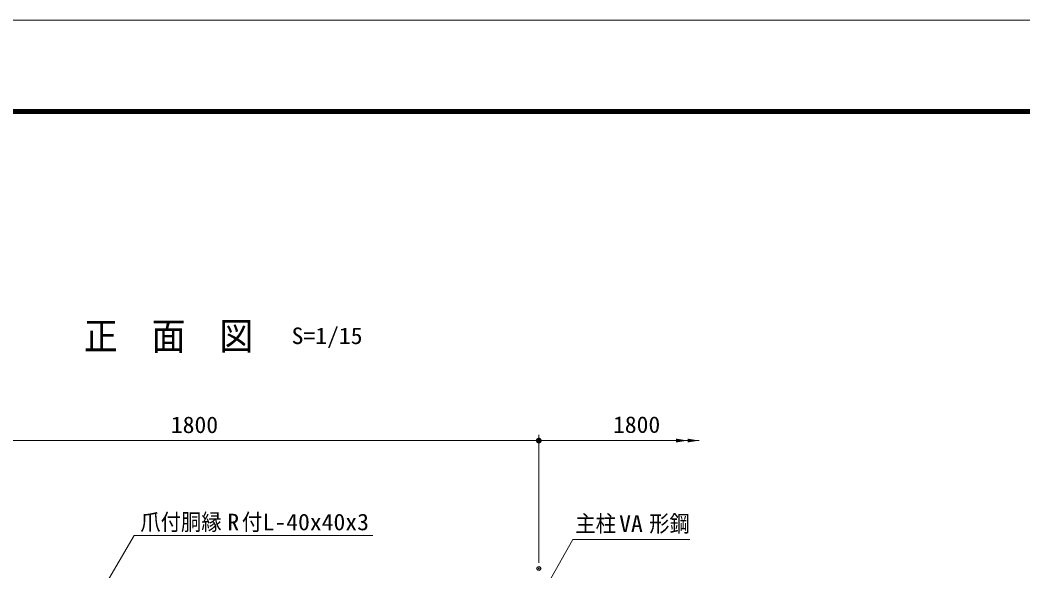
# Model space of a CAD drawing. Units: millimetres, scale not verified. Extents: x -4455 to 4455, y -3150 to 3150.
# Drawn here: x -2873 to -251, y 1711 to 3150 of the extents above; entities that cross this region are included whole.
import ezdxf
from ezdxf.enums import TextEntityAlignment as Align

# ---------------------------------------------------------------- set-up
doc = ezdxf.new("R2010")
doc.units = ezdxf.units.MM
doc.header["$LTSCALE"] = 20
doc.header["$PDMODE"] = 32
doc.header["$PDSIZE"] = 10
for name, color, linetype, lineweight in [('0-0_6文字', 3, 'Continuous', 18), ('0-3_5寸法', 1, 'Continuous', 18), ('0-4_SUNPOU', 1, 'Continuous', 18), ('0-6_1部材', 3, 'Continuous', 18), ('0-E_D-TTL', 7, 'Continuous', 18)]:
    doc.layers.add(name, color=color, linetype=linetype, lineweight=lineweight)
doc.layers.add('0-5_DEFPOINTS', color=7, linetype='Continuous')
doc.styles.add('ＭＳ ゴシック', font='')
doc.styles.get('ＭＳ ゴシック').set_extended_font_data('MS Gothic')

# ---------------------------------------------------------------- blocks, each defined once
blk = doc.blocks.new('M1')
at = {"layer": '0-4_SUNPOU'}
blk.add_line((-5, 0), (-38.58, 0), dxfattribs=at)
for points in [[(0, 0), (-5, 0), (-4.96, 0.63)], [(0, 0), (-4.96, -0.63), (-5, 0)], [(0, 0), (-4.96, 0.63), (-4.84, 1.24)], [(0, 0), (-4.84, -1.24), (-4.96, -0.63)], [(0, 0), (-4.84, 1.24), (-4.65, 1.84)], [(0, 0), (-4.65, -1.84), (-4.84, -1.24)], [(0, 0), (-4.65, 1.84), (-4.38, 2.41)], [(0, 0), (-4.38, -2.41), (-4.65, -1.84)], [(0, 0), (-4.38, 2.41), (-4.05, 2.94)], [(0, 0), (-4.05, -2.94), (-4.38, -2.41)], [(0, 0), (-4.05, 2.94), (-3.64, 3.42)], [(0, 0), (-3.64, -3.42), (-4.05, -2.94)], [(0, 0), (-3.64, 3.42), (-3.19, 3.85)], [(0, 0), (-3.19, -3.85), (-3.64, -3.42)], [(0, 0), (-3.19, 3.85), (-2.68, 4.22)], [(0, 0), (-2.68, -4.22), (-3.19, -3.85)], [(0, 0), (-2.68, 4.22), (-2.13, 4.52)], [(0, 0), (-2.13, -4.52), (-2.68, -4.22)], [(0, 0), (-2.13, 4.52), (-1.55, 4.76)], [(0, 0), (-1.55, -4.76), (-2.13, -4.52)], [(0, 0), (-1.55, 4.76), (-0.94, 4.91)], [(0, 0), (-0.94, -4.91), (-1.55, -4.76)], [(0, 0), (-0.94, 4.91), (-0.31, 4.99)], [(0, 0), (-0.31, -4.99), (-0.94, -4.91)], [(0, 0), (-0.31, 4.99), (0.31, 4.99)], [(0, 0), (0.31, -4.99), (-0.31, -4.99)], [(0, 0), (0.31, 4.99), (0.94, 4.91)], [(0, 0), (0.94, 4.91), (1.55, 4.76)], [(0, 0), (1.55, 4.76), (2.13, 4.52)], [(0, 0), (2.13, 4.52), (2.68, 4.22)], [(0, 0), (2.68, 4.22), (3.19, 3.85)], [(0, 0), (3.19, 3.85), (3.64, 3.42)], [(0, 0), (3.64, 3.42), (4.05, 2.94)], [(0, 0), (4.05, 2.94), (4.38, 2.41)], [(0, 0), (4.38, 2.41), (4.65, 1.84)], [(0, 0), (4.65, 1.84), (4.84, 1.24)], [(0, 0), (4.84, 1.24), (4.96, 0.63)], [(0, 0), (4.96, 0.63), (5, 0)], [(0, 0), (0.94, -4.91), (0.31, -4.99)], [(0, 0), (1.55, -4.76), (0.94, -4.91)], [(0, 0), (2.13, -4.52), (1.55, -4.76)], [(0, 0), (2.68, -4.22), (2.13, -4.52)], [(0, 0), (3.19, -3.85), (2.68, -4.22)], [(0, 0), (3.64, -3.42), (3.19, -3.85)], [(0, 0), (4.05, -2.94), (3.64, -3.42)], [(0, 0), (4.38, -2.41), (4.05, -2.94)], [(0, 0), (4.65, -1.84), (4.38, -2.41)], [(0, 0), (4.84, -1.24), (4.65, -1.84)], [(0, 0), (4.96, -0.63), (4.84, -1.24)], [(0, 0), (5, 0), (4.96, -0.63)]]:
    blk.add_solid(points, dxfattribs=at)

msp = doc.modelspace()

# ---------------------------------------------------------------- linework, layer by layer
at = {"layer": '0-0_6文字', "color": 7}
for points in [[(-1950.89, 1802.9), (-2574.41, 1802.9), (-2652.99, 1668.72)], [(-1121.92, 1792.68), (-1427.78, 1792.68), (-1493.17, 1676.67)]]:
    msp.add_lwpolyline(points, dxfattribs=at)
at = {"layer": '0-3_5寸法'}
for p, q in [((-3316.52, 2051.29), (-1516.52, 2051.29)), ((-1516.52, 1731.73), (-1516.52, 2066.29)), ((-1512.1, 2051.29), (-1125.17, 2051.29)), ((-1183.72, 2051.29), (-1129.09, 2051.29)), ((-1117.12, 2051.29), (-1158.97, 2051.29)), ((-1152.18, 2051.29), (-1097.55, 2051.29))]:
    msp.add_line(p, q, dxfattribs=at)
for points in [[(-1157.55, 2056.29), (-1157.55, 2046.29), (-1127.55, 2051.29)], [(-1127.55, 2056.29), (-1127.55, 2046.29), (-1097.55, 2051.29)]]:
    msp.add_solid(points, dxfattribs=at)
at = {"layer": '0-5_DEFPOINTS'}
for p in [(-1516.52, 2051.29), (-1516.52, 1716.73)]:
    msp.add_point(p, dxfattribs=at)
at = {"layer": '0-E_D-TTL', "color": 2}
msp.add_lwpolyline([(-4454.7, 3150.21), (4455, 3150.21), (4455, -3150.21), (-4454.7, -3150.21)], close=True, dxfattribs=at)
at = {"layer": '0-E_D-TTL'}
for points in [[(-4168.31, 2916.86), (4168.62, 2916.86), (4168.62, -2916.87), (-4168.31, -2916.87)], [(-4165.66, 2914.21), (4165.97, 2914.21), (4165.97, -2914.21), (-4165.66, -2914.21)], [(-4163.01, 2911.56), (4163.31, 2911.56), (4163.31, -2911.56), (-4163.01, -2911.56)], [(-4160.36, 2908.91), (4160.66, 2908.91), (4160.66, -2908.91), (-4160.36, -2908.91)], [(-4157.71, 2906.26), (4158.01, 2906.26), (4158.01, -2906.26), (-4157.71, -2906.26)]]:
    msp.add_lwpolyline(points, close=True, dxfattribs=at)

# ---------------------------------------------------------------- block references
at = {"layer": '0-3_5寸法', "xscale": 1.5, "yscale": 1.5}
msp.add_blockref('M1', (-1516.52, 2051.29), dxfattribs=at)

# ---------------------------------------------------------------- texts
at = {"layer": '0-0_6文字', "style": 'ＭＳ ゴシック'}
for s, width, p in [('爪付胴縁  付', 0.9, (-2558.47, 1803.82)), ('R', 1.05, (-2331.05, 1803.82)), ('L-40x40x3', 1.05, (-2238.85, 1803.82)), ('VA', 1.05, (-1306.47, 1799.58))]:
    msp.add_text(s, height=43.26, dxfattribs=dict(at, width=width)).set_placement(p, align=Align.BOTTOM_LEFT)
at = {"layer": '0-3_5寸法', "color": 3, "style": 'ＭＳ ゴシック', "width": 1.05}
for p in [(-2478.77, 2057.96), (-1322.62, 2058.37)]:
    msp.add_text('1800', height=43.26, dxfattribs=at).set_placement(p, align=Align.BOTTOM_LEFT)
at = {"layer": '0-6_1部材', "color": 7, "style": 'ＭＳ ゴシック', "width": 0.9}
msp.add_text('正\u3000面\u3000図', height=72.14, dxfattribs=at).set_placement((-2706.1, 2266.54), align=Align.BOTTOM_LEFT)
at = {"layer": '0-6_1部材', "style": 'ＭＳ ゴシック'}
for s, width, p in [('S=1/15', 1.05, (-2162.9, 2290.49)), ('主柱', 0.9, (-1421.06, 1799.74)), ('形鋼', 0.9, (-1227.84, 1799.74))]:
    msp.add_text(s, height=43.26, dxfattribs=dict(at, width=width)).set_placement(p, align=Align.BOTTOM_LEFT)

doc.saveas('drawing.dxf')
